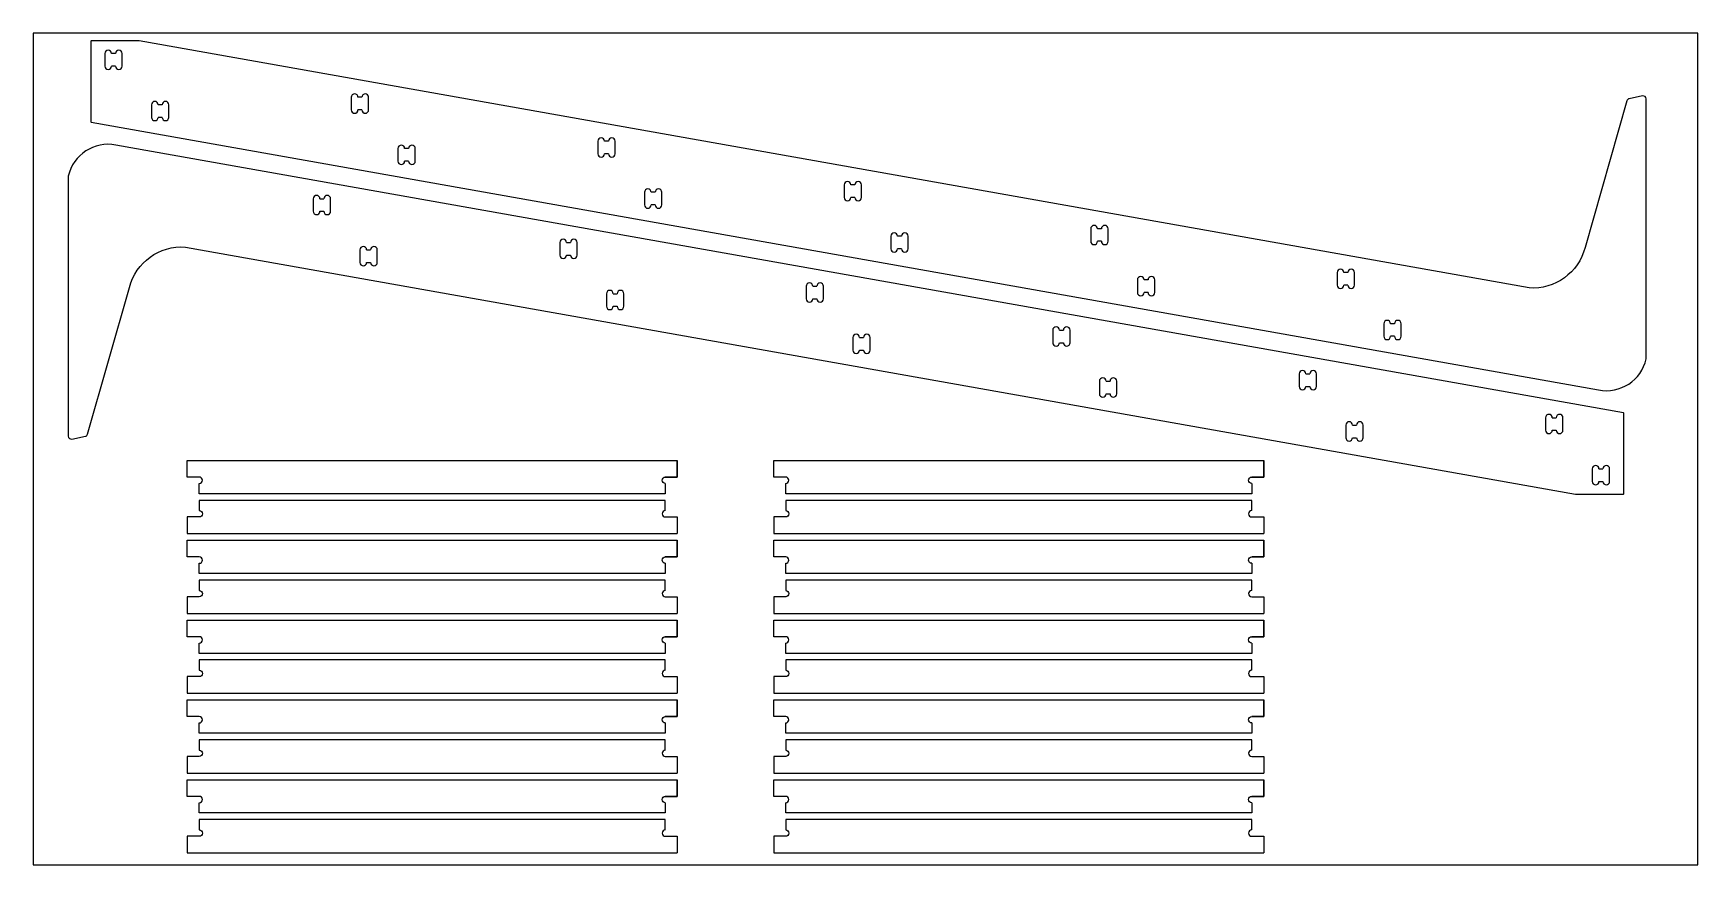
# Model space of a CAD drawing. Header units: millimetres. Extents: x 0 to 2500, y 0 to 1250.
import ezdxf

# ---------------------------------------------------------------- set-up
doc = ezdxf.new("R2010")
doc.units = ezdxf.units.MM
doc.header["$LTSCALE"] = 508
doc.header["$MEASUREMENT"] = 0
for name, color, linetype in [('0_BOARD_18mm_birch ply', 7, 'Continuous'), ('1_9.53mmTool_18mmDeep_Outside', 35, 'Continuous'), ('2_9.53mmTool_18mmDeep_Inside', 21, 'Continuous'), ('4_9.53mmTool_18mmDeep_Hole', 21, 'Continuous')]:
    doc.layers.add(name, color=color, linetype=linetype)

# ---------------------------------------------------------------- blocks, each defined once
blk = doc.blocks.new('cicciotto')
at = {"layer": '2_9.53mmTool_18mmDeep_Inside', "flags": 128}
blk.add_lwpolyline([(5559.2, 2056.4), (5578.2, 2056.4)], dxfattribs=at)
at = {"layer": '2_9.53mmTool_18mmDeep_Inside'}
for centre, start, end in [((5559.2, 2077.4), 90, 270), ((5578.2, 2077.4), 270, 90), ((5559.2, 2061.4), 90, 270), ((5578.2, 2061.4), 270, 90)]:
    blk.add_arc(centre, 5, start, end, dxfattribs=at)
at = {"layer": '4_9.53mmTool_18mmDeep_Hole'}
for points in [[(5578.2, 2082.4), (5559.2, 2082.4)], [(5559.2, 2066.4), (5559.2, 2072.4)], [(5578.2, 2066.4), (5578.2, 2072.4)]]:
    blk.add_lwpolyline(points, dxfattribs=at)
blk = doc.blocks.new('libreria')
at = {"layer": '1_9.53mmTool_18mmDeep_Outside'}
blk.add_lwpolyline([(4452.7, 3881.9), (4452.7, 3954.2), (4452.2, 3954.7), (4331.2, 3954.7), (4330.6, 3954.2), (3927.9, 1689.8, 0.403635), (3974.7, 1618.3), (4365.5, 1618.3, 0.474506), (4369.9, 1623.7), (4365.8, 1643.9, 0.279957), (4362.6, 1647.3), (4142.1, 1710.1, -0.361364), (4081.3, 1794.2), (4452.7, 3881.9)], format="xyb", dxfattribs=at)
for p in [(-1144.5, 1851), (-1221.4, 1780.9), (-1210.3, 1480.8), (-1287.3, 1410.7), (-1276.1, 1110.6), (-1353.1, 1040.5), (-1342, 740.4), (-1418.9, 670.3), (-1407.8, 370.2), (-1484.7, 300.1), (-1473.6, 0), (-1550.6, -70.1)]:
    blk.add_blockref('cicciotto', p, dxfattribs=at)

msp = doc.modelspace()

# ---------------------------------------------------------------- linework, layer by layer
at = {"layer": '0_BOARD_18mm_birch ply', "flags": 128}
msp.add_lwpolyline([(0, 0), (2500, 0), (2500, 1250), (0, 1250), (0, 0)], dxfattribs=at)
at = {"layer": '1_9.53mmTool_18mmDeep_Outside'}
for p, q in [((231.3, 497.8), (967.3, 497.8)), ((1112.1, 497.8), (1848.1, 497.8)), ((231.3, 377.8), (967.3, 377.8)), ((1112.1, 377.8), (1848.1, 377.8)), ((231.3, 257.8), (967.3, 257.8)), ((1112.1, 257.8), (1848.1, 257.8)), ((231.3, 137.8), (967.3, 137.8)), ((1112.1, 137.8), (1848.1, 137.8)), ((231.3, 17.8), (967.3, 17.8)), ((1112.1, 17.8), (1848.1, 17.8))]:
    msp.add_line(p, q, dxfattribs=at)
at = {"layer": '1_9.53mmTool_18mmDeep_Outside', "flags": 128}
for points in [[(231.3, 607.8), (967.3, 607.8), (967.3, 582.8), (949.3, 582.8)], [(249.3, 582.8), (231.3, 582.8), (231.3, 607.8)], [(249.3, 582.8), (231.3, 582.8), (231.3, 607.8)], [(949.3, 582.8), (967.3, 582.8), (967.3, 607.8)], [(1112.1, 607.8), (1848.1, 607.8), (1848.1, 582.8), (1830.1, 582.8)], [(1130.1, 582.8), (1112.1, 582.8), (1112.1, 607.8)], [(1130.1, 582.8), (1112.1, 582.8), (1112.1, 607.8)], [(1830.1, 582.8), (1848.1, 582.8), (1848.1, 607.8)], [(949.3, 573.2), (949.3, 557.8), (249.3, 557.8), (249.3, 573.2)], [(1830.1, 573.2), (1830.1, 557.8), (1130.1, 557.8), (1130.1, 573.2)], [(949.3, 532.3), (949.3, 547.8), (249.3, 547.8), (249.3, 532.3)], [(1830.1, 532.3), (1830.1, 547.8), (1130.1, 547.8), (1130.1, 532.3)], [(249.3, 522.8), (231.3, 522.8), (231.3, 497.8)], [(949.3, 522.8), (967.3, 522.8), (967.3, 497.8)], [(1130.1, 522.8), (1112.1, 522.8), (1112.1, 497.8)], [(1830.1, 522.8), (1848.1, 522.8), (1848.1, 497.8)], [(231.3, 487.8), (967.3, 487.8), (967.3, 462.8), (949.3, 462.8)], [(249.3, 462.8), (231.3, 462.8), (231.3, 487.8)], [(249.3, 462.8), (231.3, 462.8), (231.3, 487.8)], [(949.3, 462.8), (967.3, 462.8), (967.3, 487.8)], [(1112.1, 487.8), (1848.1, 487.8), (1848.1, 462.8), (1830.1, 462.8)], [(1130.1, 462.8), (1112.1, 462.8), (1112.1, 487.8)], [(1130.1, 462.8), (1112.1, 462.8), (1112.1, 487.8)], [(1830.1, 462.8), (1848.1, 462.8), (1848.1, 487.8)], [(949.3, 453.2), (949.3, 437.8), (249.3, 437.8), (249.3, 453.2)], [(1830.1, 453.2), (1830.1, 437.8), (1130.1, 437.8), (1130.1, 453.2)], [(949.3, 412.3), (949.3, 427.8), (249.3, 427.8), (249.3, 412.3)], [(1830.1, 412.3), (1830.1, 427.8), (1130.1, 427.8), (1130.1, 412.3)], [(249.3, 402.8), (231.3, 402.8), (231.3, 377.8)], [(949.3, 402.8), (967.3, 402.8), (967.3, 377.8)], [(1130.1, 402.8), (1112.1, 402.8), (1112.1, 377.8)], [(1830.1, 402.8), (1848.1, 402.8), (1848.1, 377.8)], [(231.3, 367.8), (967.3, 367.8), (967.3, 342.8), (949.3, 342.8)], [(249.3, 342.8), (231.3, 342.8), (231.3, 367.8)], [(249.3, 342.8), (231.3, 342.8), (231.3, 367.8)], [(949.3, 342.8), (967.3, 342.8), (967.3, 367.8)], [(1112.1, 367.8), (1848.1, 367.8), (1848.1, 342.8), (1830.1, 342.8)], [(1130.1, 342.8), (1112.1, 342.8), (1112.1, 367.8)], [(1130.1, 342.8), (1112.1, 342.8), (1112.1, 367.8)], [(1830.1, 342.8), (1848.1, 342.8), (1848.1, 367.8)], [(949.3, 333.2), (949.3, 317.8), (249.3, 317.8), (249.3, 333.2)], [(1830.1, 333.2), (1830.1, 317.8), (1130.1, 317.8), (1130.1, 333.2)], [(949.3, 292.3), (949.3, 307.8), (249.3, 307.8), (249.3, 292.3)], [(1830.1, 292.3), (1830.1, 307.8), (1130.1, 307.8), (1130.1, 292.3)], [(249.3, 282.8), (231.3, 282.8), (231.3, 257.8)], [(949.3, 282.8), (967.3, 282.8), (967.3, 257.8)], [(1130.1, 282.8), (1112.1, 282.8), (1112.1, 257.8)], [(1830.1, 282.8), (1848.1, 282.8), (1848.1, 257.8)], [(231.3, 247.8), (967.3, 247.8), (967.3, 222.8), (949.3, 222.8)], [(249.3, 222.8), (231.3, 222.8), (231.3, 247.8)], [(249.3, 222.8), (231.3, 222.8), (231.3, 247.8)], [(949.3, 222.8), (967.3, 222.8), (967.3, 247.8)], [(1112.1, 247.8), (1848.1, 247.8), (1848.1, 222.8), (1830.1, 222.8)], [(1130.1, 222.8), (1112.1, 222.8), (1112.1, 247.8)], [(1130.1, 222.8), (1112.1, 222.8), (1112.1, 247.8)], [(1830.1, 222.8), (1848.1, 222.8), (1848.1, 247.8)], [(949.3, 213.2), (949.3, 197.8), (249.3, 197.8), (249.3, 213.2)], [(1830.1, 213.2), (1830.1, 197.8), (1130.1, 197.8), (1130.1, 213.2)], [(949.3, 172.3), (949.3, 187.8), (249.3, 187.8), (249.3, 172.3)], [(1830.1, 172.3), (1830.1, 187.8), (1130.1, 187.8), (1130.1, 172.3)], [(249.3, 162.8), (231.3, 162.8), (231.3, 137.8)], [(949.3, 162.8), (967.3, 162.8), (967.3, 137.8)], [(1130.1, 162.8), (1112.1, 162.8), (1112.1, 137.8)], [(1830.1, 162.8), (1848.1, 162.8), (1848.1, 137.8)], [(231.3, 127.8), (967.3, 127.8), (967.3, 102.8), (949.3, 102.8)], [(249.3, 102.8), (231.3, 102.8), (231.3, 127.8)], [(249.3, 102.8), (231.3, 102.8), (231.3, 127.8)], [(949.3, 102.8), (967.3, 102.8), (967.3, 127.8)], [(1112.1, 127.8), (1848.1, 127.8), (1848.1, 102.8), (1830.1, 102.8)], [(1130.1, 102.8), (1112.1, 102.8), (1112.1, 127.8)], [(1130.1, 102.8), (1112.1, 102.8), (1112.1, 127.8)], [(1830.1, 102.8), (1848.1, 102.8), (1848.1, 127.8)], [(949.3, 93.2), (949.3, 77.8), (249.3, 77.8), (249.3, 93.2)], [(1830.1, 93.2), (1830.1, 77.8), (1130.1, 77.8), (1130.1, 93.2)], [(949.3, 52.3), (949.3, 67.8), (249.3, 67.8), (249.3, 52.3)], [(1830.1, 52.3), (1830.1, 67.8), (1130.1, 67.8), (1130.1, 52.3)], [(249.3, 42.8), (231.3, 42.8), (231.3, 17.8)], [(949.3, 42.8), (967.3, 42.8), (967.3, 17.8)], [(1130.1, 42.8), (1112.1, 42.8), (1112.1, 17.8)], [(1830.1, 42.8), (1848.1, 42.8), (1848.1, 17.8)]]:
    msp.add_lwpolyline(points, dxfattribs=at)
for points in [[(249.3, 573.2, 1), (249.3, 582.8), (240.6, 582.8)], [(949.3, 573.2, -1), (949.3, 582.8), (958, 582.8)], [(1130.1, 573.2, 1), (1130.1, 582.8), (1121.4, 582.8)], [(1830.1, 573.2, -1), (1830.1, 582.8), (1838.7, 582.8)], [(249.3, 532.3, -1), (249.3, 522.8), (240.6, 522.8)], [(949.3, 532.3, 1), (949.3, 522.8), (958, 522.8)], [(1130.1, 532.3, -1), (1130.1, 522.8), (1121.4, 522.8)], [(1830.1, 532.3, 1), (1830.1, 522.8), (1838.7, 522.8)], [(249.3, 453.2, 1), (249.3, 462.8), (240.6, 462.8)], [(949.3, 453.2, -1), (949.3, 462.8), (958, 462.8)], [(1130.1, 453.2, 1), (1130.1, 462.8), (1121.4, 462.8)], [(1830.1, 453.2, -1), (1830.1, 462.8), (1838.7, 462.8)], [(249.3, 412.3, -1), (249.3, 402.8), (240.6, 402.8)], [(949.3, 412.3, 1), (949.3, 402.8), (958, 402.8)], [(1130.1, 412.3, -1), (1130.1, 402.8), (1121.4, 402.8)], [(1830.1, 412.3, 1), (1830.1, 402.8), (1838.7, 402.8)], [(249.3, 333.2, 1), (249.3, 342.8), (240.6, 342.8)], [(949.3, 333.2, -1), (949.3, 342.8), (958, 342.8)], [(1130.1, 333.2, 1), (1130.1, 342.8), (1121.4, 342.8)], [(1830.1, 333.2, -1), (1830.1, 342.8), (1838.7, 342.8)], [(249.3, 292.3, -1), (249.3, 282.8), (240.6, 282.8)], [(949.3, 292.3, 1), (949.3, 282.8), (958, 282.8)], [(1130.1, 292.3, -1), (1130.1, 282.8), (1121.4, 282.8)], [(1830.1, 292.3, 1), (1830.1, 282.8), (1838.7, 282.8)], [(249.3, 213.2, 1), (249.3, 222.8), (240.6, 222.8)], [(949.3, 213.2, -1), (949.3, 222.8), (958, 222.8)], [(1130.1, 213.2, 1), (1130.1, 222.8), (1121.4, 222.8)], [(1830.1, 213.2, -1), (1830.1, 222.8), (1838.7, 222.8)], [(249.3, 172.3, -1), (249.3, 162.8), (240.6, 162.8)], [(949.3, 172.3, 1), (949.3, 162.8), (958, 162.8)], [(1130.1, 172.3, -1), (1130.1, 162.8), (1121.4, 162.8)], [(1830.1, 172.3, 1), (1830.1, 162.8), (1838.7, 162.8)], [(249.3, 93.2, 1), (249.3, 102.8), (240.6, 102.8)], [(949.3, 93.2, -1), (949.3, 102.8), (958, 102.8)], [(1130.1, 93.2, 1), (1130.1, 102.8), (1121.4, 102.8)], [(1830.1, 93.2, -1), (1830.1, 102.8), (1838.7, 102.8)], [(249.3, 52.3, -1), (249.3, 42.8), (240.6, 42.8)], [(949.3, 52.3, 1), (949.3, 42.8), (958, 42.8)], [(1130.1, 52.3, -1), (1130.1, 42.8), (1121.4, 42.8)], [(1830.1, 52.3, 1), (1830.1, 42.8), (1838.7, 42.8)]]:
    msp.add_lwpolyline(points, format="xyb", dxfattribs=at)

# ---------------------------------------------------------------- block references
at = {"layer": '1_9.53mmTool_18mmDeep_Outside'}
for p, rotation in [((4040.9, -3214.2), 90.00000000000006), ((-1565.7, 5009.9), 270)]:
    msp.add_blockref('libreria', p, dxfattribs=dict(at, rotation=rotation))

doc.saveas('drawing.dxf')
